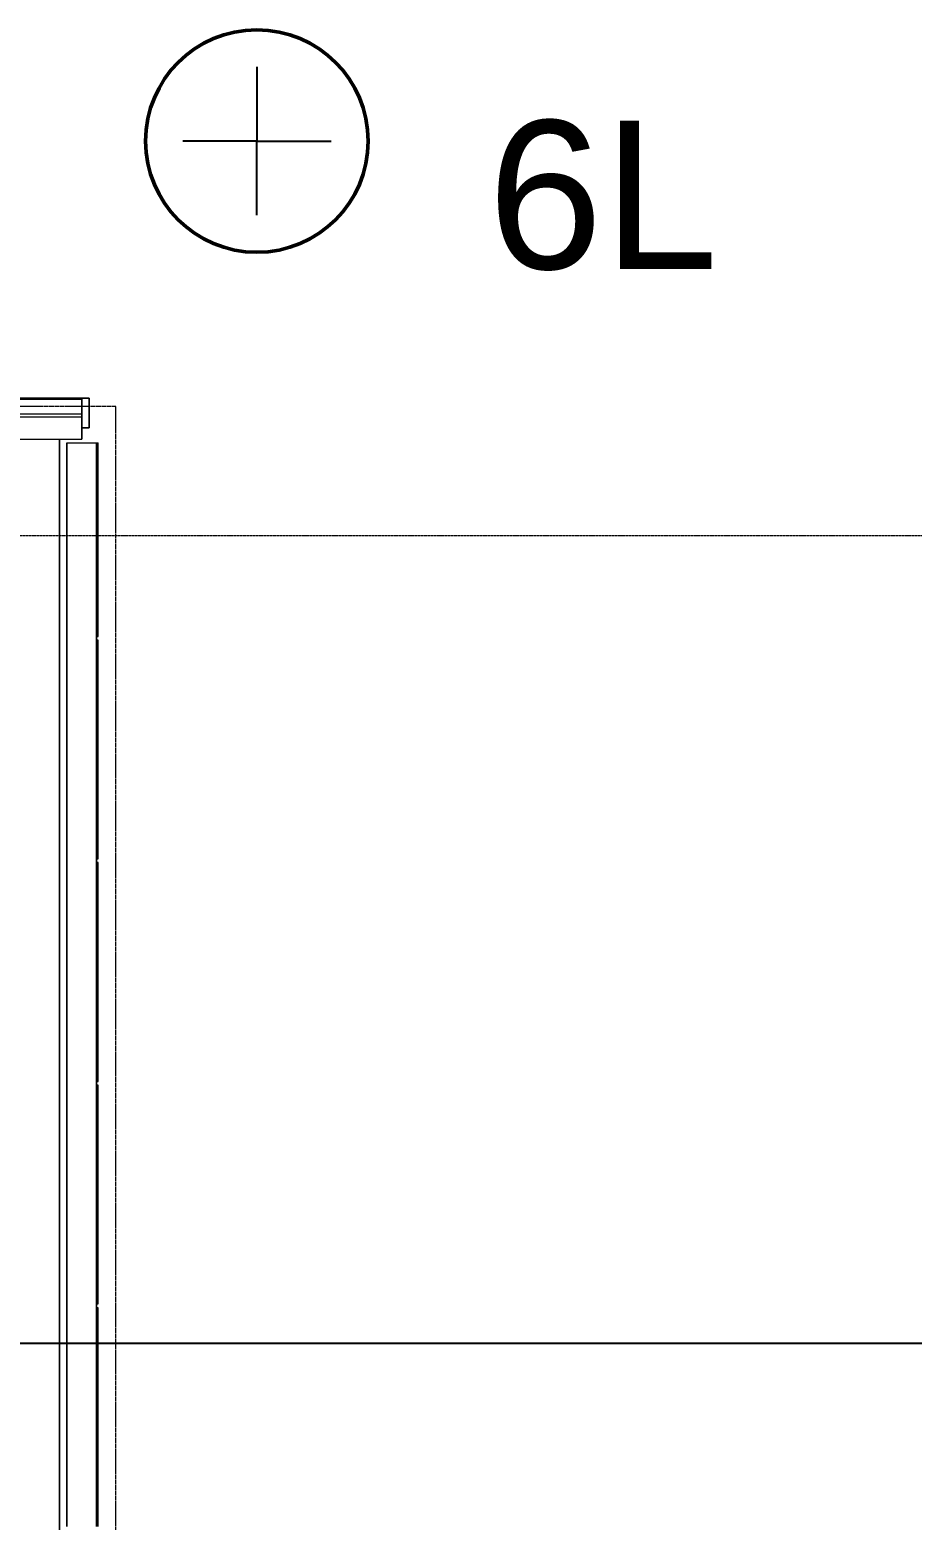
# Model space of a CAD drawing. Header units: millimetres. Extents: x 984 to 425800, y -34355 to 59419.
# Drawn here: x 392800 to 398748, y 29752 to 39798 of the extents above; entities that cross this region are included whole.
import ezdxf

# ---------------------------------------------------------------- set-up
doc = ezdxf.new("R2010")
doc.units = ezdxf.units.MM
doc.linetypes.add('DPA_Grid _ Level 100', pattern=[10, 5.5, -1.6, 1.3, -1.6])
doc.linetypes.add('DPA_Hidden 100', pattern=[7.2, 4.7, -2.5])
for name, color, linetype, lineweight in [('A-ANNO-NOTE', 3, 'Continuous', 25), ('A-DETL', 1, 'Continuous', 70), ('A-FLOR-E', 2, 'Continuous', 9), ('A-GENM', 1, 'Continuous', 9), ('A-GLAZ-CURT', 2, 'Continuous', 9), ('A-GLAZ-CWMG', 2, 'Continuous', 9), ('A-ROOM-IDEN', 3, 'Continuous', 25), ('G-ANNO-TEXT', 3, 'Continuous', 9), ('S-GRID', 251, 'Continuous', 9), ('WALL-E', 2, 'Continuous', 9)]:
    doc.layers.add(name, color=color, linetype=linetype, lineweight=lineweight)
doc.styles.add('Arial_4', font='arial.ttf', dxfattribs={"height": 1000})

# ---------------------------------------------------------------- blocks, each defined once
blk = doc.blocks.new('DPA_CP_Entrance Louver Grill Vertical Z - Louver Grill Vertical Z-18398506-4110-01 GROUND LEVEL - REFLECTED CEILING PLAN')
at = {"layer": 'A-GLAZ-CURT'}
for p, q in [((-691, 0), (-691, -50)), ((-691, -50), (-691, 0)), ((691, -50), (691, 0)), ((691, 0), (691, -50)), ((-691, -50), (-691, -125)), ((-691, -125), (-691, -50)), ((-691, -50), (-691, -125)), ((-691, -125), (-691, -50)), ((691, -50), (691, -125)), ((691, -125), (691, -50)), ((691, -50), (691, -125)), ((691, -125), (691, -50)), ((-641, -200), (-643, -200)), ((643, -200), (641, -200))]:
    blk.add_line(p, q, dxfattribs=at)
blk = doc.blocks.new('GM_Louver Grill Vertical Z - Z Profile-V51-4110-01 GROUND LEVEL - REFLECTED CEILING PLAN')
at = {"layer": 'A-GENM'}
for p, q in [((46, -73), (40, -73)), ((40, -73), (40, -75)), ((40, -75), (40, -73)), ((40, -73), (46, -73)), ((40, -75), (50, -75)), ((50, -75), (40, -75))]:
    blk.add_line(p, q, dxfattribs=at)
blk = doc.blocks.new('DPA_CP_Entrance Louver Grill Vertical Z - Louver Grill Vertical Z-18398961-4110-01 GROUND LEVEL - REFLECTED CEILING PLAN')
at = {"layer": 'A-GLAZ-CURT'}
for p, q in [((-691, 0), (-691, -50)), ((-691, -50), (-691, 0)), ((691, -50), (691, 0)), ((691, 0), (691, -50)), ((-691, -50), (-691, -125)), ((-691, -125), (-691, -50)), ((-691, -50), (-691, -125)), ((-691, -125), (-691, -50)), ((691, -50), (691, -125)), ((691, -125), (691, -50)), ((691, -50), (691, -125)), ((691, -125), (691, -50))]:
    blk.add_line(p, q, dxfattribs=at)
blk = doc.blocks.new('GM_Louver Grill Vertical Z - Z Profile-12047619-4110-01 GROUND LEVEL - REFLECTED CEILING PLAN')
at = {"layer": 'A-GENM'}
for p, q in [((40, -75), (50, -75)), ((50, -75), (40, -75))]:
    blk.add_line(p, q, dxfattribs=at)
blk = doc.blocks.new('Rectangular Mullion - Entrance Louver Top-12064534-4110-01 GROUND LEVEL - REFLECTED CEILING PLAN')
at = {"layer": 'A-GLAZ-CWMG'}
for p, q in [((-623947, 37309), (-625330, 37309)), ((-625330, 37309), (-623947, 37309)), ((-623947, 37309), (-623947, 37039)), ((-623947, 37209), (-623947, 37309)), ((-625330, 37209), (-623947, 37209)), ((-625330, 37209), (-623947, 37209)), ((-625330, 37189), (-623947, 37189)), ((-625330, 37189), (-623947, 37189)), ((-623947, 37189), (-623947, 37209)), ((-623947, 37039), (-623947, 37189)), ((-625330, 37039), (-623947, 37039)), ((-625330, 37039), (-623947, 37039))]:
    blk.add_line(p, q, dxfattribs=at)
blk = doc.blocks.new('Rectangular Mullion - 50x200-12064536-4110-01 GROUND LEVEL - REFLECTED CEILING PLAN')
at = {"layer": 'A-GLAZ-CWMG'}
for p, q in [((-625330, 37314), (-623947, 37314)), ((-623947, 37314), (-625330, 37314)), ((-623947, 37314), (-623947, 37114)), ((-623947, 37114), (-623947, 37314))]:
    blk.add_line(p, q, dxfattribs=at)
blk = doc.blocks.new('Rectangular Mullion - 50x200-12047935-4110-01 GROUND LEVEL - REFLECTED CEILING PLAN')
at = {"layer": 'A-GLAZ-CWMG'}
for p, q in [((-50, 0), (-50, 200)), ((-50, 200), (0, 200)), ((0, 200), (0, 0)), ((0, 0), (-50, 0))]:
    blk.add_line(p, q, dxfattribs=at)
blk = doc.blocks.new('Rectangular Mullion - 50x200-12047936-4110-01 GROUND LEVEL - REFLECTED CEILING PLAN')
at = {"layer": 'A-GLAZ-CWMG'}
for p, q in [((0, 200), (-50, 200)), ((-50, 200), (-50, 0)), ((0, 0), (0, 200)), ((-50, 0), (0, 0))]:
    blk.add_line(p, q, dxfattribs=at)
blk = doc.blocks.new('DPA_GM_ROW_Node - Small-3986038-4110-01 GROUND LEVEL - REFLECTED CEILING PLAN')
at = {"layer": 'A-ANNO-NOTE'}
for p, q in [((0, 1), (0, 0)), ((0, 0), (-1, 0)), ((0, 0), (1, 0)), ((0, -1), (0, 0))]:
    blk.add_line(p, q, dxfattribs=at)
at = {"layer": 'A-ANNO-NOTE', "lineweight": 50}
blk.add_circle((0, 0), 1.5, dxfattribs=at)

msp = doc.modelspace()

# ---------------------------------------------------------------- linework, layer by layer
at = {"layer": 'A-DETL', "linetype": 'DPA_Hidden 100', "lineweight": 9}
for p, q in [((393380.8, 37259), (383280.8, 37259)), ((393380.8, 2544.8), (393380.8, 37259))]:
    msp.add_line(p, q, dxfattribs=at)
at = {"layer": 'A-FLOR-E'}
for p, q in [((393000.8, 37039), (393000.8, 28229)), ((393000.8, 28229), (393000.8, 37039))]:
    msp.add_line(p, q, dxfattribs=at)
at = {"layer": 'A-ROOM-IDEN'}
msp.add_line((389635.4, 30944.4), (401432.7, 30944.4), dxfattribs=at)
at = {"layer": 'S-GRID', "linetype": 'DPA_Grid _ Level 100'}
msp.add_line((340815.8, 36389), (415577.1, 36389), dxfattribs=at)
at = {"layer": 'WALL-E'}
for p, q in [((393050.8, 29709), (393050.8, 37014)), ((393050.8, 37014), (393050.8, 29709)), ((393050.8, 37014), (393250.8, 37014)), ((393050.8, 37014), (393250.8, 37014)), ((393250.8, 29709), (393250.8, 37014)), ((393250.8, 37014), (393250.8, 29709)), ((393250.8, 37014), (393250.8, 35709)), ((393250.8, 37014), (393260.8, 37014)), ((393260.8, 35709), (393260.8, 37014)), ((393000.8, 28229), (393000.8, 36864)), ((393000.8, 36864), (393000.8, 28229)), ((393250.8, 35709), (393260.8, 35709)), ((393250.8, 35684), (393250.8, 34209)), ((393260.8, 35684), (393250.8, 35684)), ((393260.8, 34209), (393260.8, 35684)), ((393250.8, 34209), (393260.8, 34209)), ((393250.8, 34184), (393250.8, 32709)), ((393260.8, 34184), (393250.8, 34184)), ((393260.8, 32709), (393260.8, 34184)), ((393250.8, 32709), (393260.8, 32709)), ((393250.8, 32684), (393250.8, 31209)), ((393260.8, 32684), (393250.8, 32684)), ((393260.8, 31209), (393260.8, 32684)), ((393250.8, 31209), (393260.8, 31209)), ((393250.8, 31184), (393250.8, 29709)), ((393260.8, 31184), (393250.8, 31184)), ((393260.8, 29709), (393260.8, 31184))]:
    msp.add_line(p, q, dxfattribs=at)

# ---------------------------------------------------------------- block references
at = {"layer": 'A-ANNO-NOTE', "xscale": 500, "yscale": 500, "zscale": 500}
msp.add_blockref('DPA_GM_ROW_Node - Small-3986038-4110-01 GROUND LEVEL - REFLECTED CEILING PLAN', (394330.7, 39048.2), dxfattribs=at)
at = {"layer": 'A-GENM', "rotation": 180}
for name, p in [('GM_Louver Grill Vertical Z - Z Profile-V51-4110-01 GROUND LEVEL - REFLECTED CEILING PLAN', (392869.8, 37239)), ('GM_Louver Grill Vertical Z - Z Profile-12047619-4110-01 GROUND LEVEL - REFLECTED CEILING PLAN', (392869.8, 37239)), ('GM_Louver Grill Vertical Z - Z Profile-V51-4110-01 GROUND LEVEL - REFLECTED CEILING PLAN', (392946.8, 37239)), ('GM_Louver Grill Vertical Z - Z Profile-12047619-4110-01 GROUND LEVEL - REFLECTED CEILING PLAN', (392946.8, 37239)), ('GM_Louver Grill Vertical Z - Z Profile-V51-4110-01 GROUND LEVEL - REFLECTED CEILING PLAN', (393023.8, 37239)), ('GM_Louver Grill Vertical Z - Z Profile-12047619-4110-01 GROUND LEVEL - REFLECTED CEILING PLAN', (393023.8, 37239)), ('GM_Louver Grill Vertical Z - Z Profile-V51-4110-01 GROUND LEVEL - REFLECTED CEILING PLAN', (393100.8, 37239)), ('GM_Louver Grill Vertical Z - Z Profile-12047619-4110-01 GROUND LEVEL - REFLECTED CEILING PLAN', (393100.8, 37239))]:
    msp.add_blockref(name, p, dxfattribs=at)
at = {"layer": 'A-GLAZ-CURT', "rotation": 180}
for name in ['DPA_CP_Entrance Louver Grill Vertical Z - Louver Grill Vertical Z-18398506-4110-01 GROUND LEVEL - REFLECTED CEILING PLAN', 'DPA_CP_Entrance Louver Grill Vertical Z - Louver Grill Vertical Z-18398961-4110-01 GROUND LEVEL - REFLECTED CEILING PLAN']:
    msp.add_blockref(name, (392459.7, 37114), dxfattribs=at)
at = {"layer": 'A-GLAZ-CWMG'}
for name, p in [('Rectangular Mullion - 50x200-12064536-4110-01 GROUND LEVEL - REFLECTED CEILING PLAN', (1017098.2, 0)), ('Rectangular Mullion - Entrance Louver Top-12064534-4110-01 GROUND LEVEL - REFLECTED CEILING PLAN', (1017098.2, 0)), ('Rectangular Mullion - 50x200-12047935-4110-01 GROUND LEVEL - REFLECTED CEILING PLAN', (393200.8, 37114)), ('Rectangular Mullion - 50x200-12047936-4110-01 GROUND LEVEL - REFLECTED CEILING PLAN', (393200.8, 37114))]:
    msp.add_blockref(name, p, dxfattribs=at)

# ---------------------------------------------------------------- texts
at = {"layer": 'G-ANNO-TEXT', "color": 7, "insert": (395885.9, 39186.5), "char_height": 1000, "width": 1924.05, "attachment_point": 1, "style": 'Arial_4'}
msp.add_mtext('6L', dxfattribs=at)

doc.saveas('drawing.dxf')
